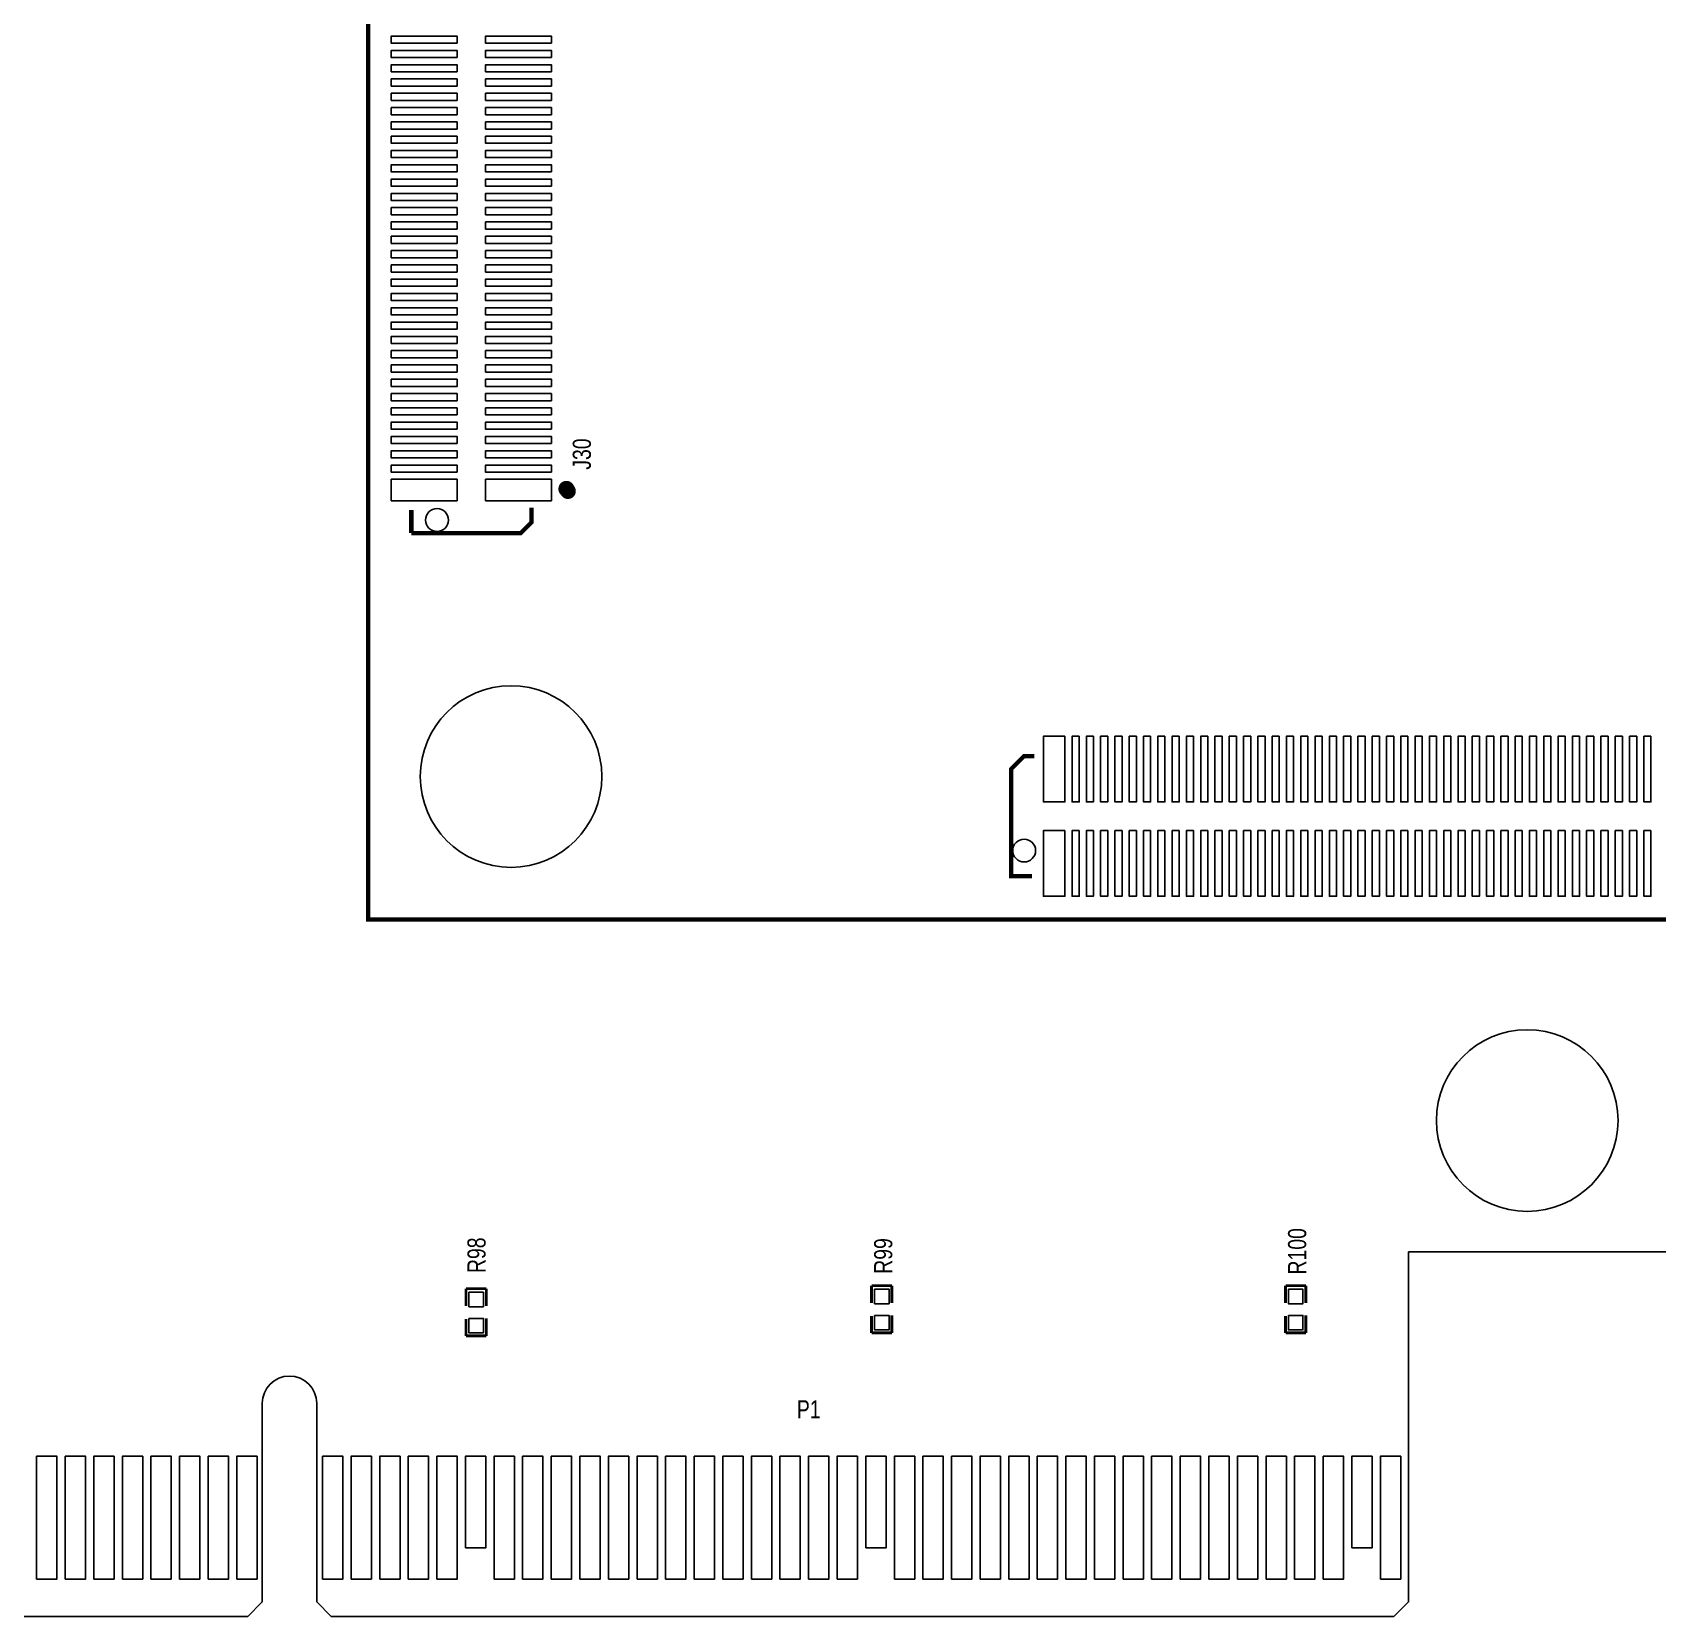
# Model space of a CAD drawing. Extents: x -7 to 215, y -4 to 107.
# Drawn here: x 48.2 to 105, y -4.5 to 50.9 of the extents above; entities that cross this region are included whole.
import ezdxf
from ezdxf.enums import TextEntityAlignment as Align

# ---------------------------------------------------------------- set-up
doc = ezdxf.new("R2010")
doc.units = 0
for name, color, linetype in [('BG_OUTLINE', 3, 'CONTINUOUS'), ('PG_SILKSCREEN_TOP', 6, 'CONTINUOUS'), ('PIN_TOP', 7, 'CONTINUOUS'), ('RD_SILKSCREEN_TOP', 8, 'CONTINUOUS')]:
    doc.layers.add(name, color=color, linetype=linetype)

msp = doc.modelspace()

# ---------------------------------------------------------------- linework, layer by layer
at = {"layer": 'BG_OUTLINE'}
msp.add_lwpolyline([(45.508164, -4.4958), (55.680864, -4.4958), (56.188864, -3.9878), (56.188864, 2.9591, -1), (58.093864, 2.9591), (58.093864, -3.9878), (58.601864, -4.4958), (95.774764, -4.4958), (96.282764, -3.9878), (96.282764, 8.255), (130.801364, 8.255)], format="xyb", dxfattribs=at)
at = {"layer": 'PG_SILKSCREEN_TOP', "const_width": 0.1524}
msp.add_lwpolyline([(139.89177, 79.876142), (59.89193, 79.876142), (59.89193, 19.876262), (139.89177, 19.876262)], close=True, dxfattribs=at)
at = {"layer": 'PG_SILKSCREEN_TOP', "const_width": 0.254}
for points in [[(66.983356, 34.934398, 1), (66.674492, 34.934398, 1)], [(66.958464, 34.984436, 1), (66.806064, 34.730436, 1)]]:
    msp.add_lwpolyline(points, format="xyb", close=True, dxfattribs=at)
at = {"layer": 'PG_SILKSCREEN_TOP'}
for points, const_width in [([(61.403992, 33.390332), (65.229232, 33.390332), (65.604136, 33.765236), (65.604136, 34.273236)], 0.1524), ([(61.403992, 33.390332), (61.403992, 34.197036)], 0.1524), ([(83.115404, 21.38807), (82.3849, 21.38807), (82.3849, 25.139142), (82.833972, 25.588214), (83.191604, 25.588214)], 0.1524), ([(63.31585, 6.969252), (63.31585, 6.359652)], 0.1016), ([(64.02705, 6.969252), (63.31585, 6.969252)], 0.1016), ([(64.02705, 6.969252), (64.02705, 6.359652)], 0.1016), ([(77.50302, 7.0739), (77.50302, 6.4643)], 0.1016), ([(78.21422, 7.0739), (77.50302, 7.0739)], 0.1016), ([(78.21422, 7.0739), (78.21422, 6.4643)], 0.1016), ([(91.98102, 7.0739), (91.98102, 6.4643)], 0.1016), ([(92.69222, 7.0739), (91.98102, 7.0739)], 0.1016), ([(92.69222, 7.0739), (92.69222, 6.4643)], 0.1016), ([(63.31585, 5.318252), (63.31585, 5.902452)], 0.1016), ([(64.02705, 5.927852), (64.02705, 5.318252)], 0.1016), ([(77.50302, 5.4229), (77.50302, 6.0071)], 0.1016), ([(78.21422, 6.0325), (78.21422, 5.4229)], 0.1016), ([(91.98102, 5.4229), (91.98102, 6.0071)], 0.1016), ([(92.69222, 6.0325), (92.69222, 5.4229)], 0.1016), ([(64.02705, 5.318252), (63.31585, 5.318252)], 0.1016), ([(78.21422, 5.4229), (77.50302, 5.4229)], 0.1016), ([(92.69222, 5.4229), (91.98102, 5.4229)], 0.1016)]:
    msp.add_lwpolyline(points, dxfattribs=dict(at, const_width=const_width))
at = {"layer": 'PIN_TOP'}
for points in [[(63.004065, 50.51933), (60.704095, 50.51933), (60.704095, 50.769266), (63.004065, 50.769266)], [(66.304033, 50.51933), (64.004063, 50.51933), (64.004063, 50.769266), (66.304033, 50.769266)], [(63.004065, 50.019204), (60.704095, 50.019204), (60.704095, 50.26914), (63.004065, 50.26914)], [(66.304033, 50.019204), (64.004063, 50.019204), (64.004063, 50.26914), (66.304033, 50.26914)], [(63.004065, 49.519332), (60.704095, 49.519332), (60.704095, 49.769268), (63.004065, 49.769268)], [(66.304033, 49.519332), (64.004063, 49.519332), (64.004063, 49.769268), (66.304033, 49.769268)], [(63.004065, 49.019206), (60.704095, 49.019206), (60.704095, 49.269142), (63.004065, 49.269142)], [(66.304033, 49.019206), (64.004063, 49.019206), (64.004063, 49.269142), (66.304033, 49.269142)], [(63.004065, 48.519334), (60.704095, 48.519334), (60.704095, 48.76927), (63.004065, 48.76927)], [(66.304033, 48.519334), (64.004063, 48.519334), (64.004063, 48.76927), (66.304033, 48.76927)], [(63.004065, 48.019208), (60.704095, 48.019208), (60.704095, 48.269144), (63.004065, 48.269144)], [(63.004065, 47.519336), (60.704095, 47.519336), (60.704095, 47.769272), (63.004065, 47.769272)], [(66.304033, 48.019208), (64.004063, 48.019208), (64.004063, 48.269144), (66.304033, 48.269144)], [(66.304033, 47.519336), (64.004063, 47.519336), (64.004063, 47.769272), (66.304033, 47.769272)], [(63.004065, 47.01921), (60.704095, 47.01921), (60.704095, 47.269146), (63.004065, 47.269146)], [(66.304033, 47.01921), (64.004063, 47.01921), (64.004063, 47.269146), (66.304033, 47.269146)], [(63.004065, 46.519338), (60.704095, 46.519338), (60.704095, 46.769274), (63.004065, 46.769274)], [(66.304033, 46.519338), (64.004063, 46.519338), (64.004063, 46.769274), (66.304033, 46.769274)], [(63.004065, 46.019212), (60.704095, 46.019212), (60.704095, 46.269148), (63.004065, 46.269148)], [(66.304033, 46.019212), (64.004063, 46.019212), (64.004063, 46.269148), (66.304033, 46.269148)], [(63.004065, 45.51934), (60.704095, 45.51934), (60.704095, 45.769276), (63.004065, 45.769276)], [(66.304033, 45.51934), (64.004063, 45.51934), (64.004063, 45.769276), (66.304033, 45.769276)], [(63.004065, 45.019214), (60.704095, 45.019214), (60.704095, 45.26915), (63.004065, 45.26915)], [(66.304033, 45.019214), (64.004063, 45.019214), (64.004063, 45.26915), (66.304033, 45.26915)], [(63.004065, 44.519342), (60.704095, 44.519342), (60.704095, 44.769278), (63.004065, 44.769278)], [(66.304033, 44.519342), (64.004063, 44.519342), (64.004063, 44.769278), (66.304033, 44.769278)], [(63.004065, 44.019216), (60.704095, 44.019216), (60.704095, 44.269152), (63.004065, 44.269152)], [(63.004065, 43.519344), (60.704095, 43.519344), (60.704095, 43.76928), (63.004065, 43.76928)], [(66.304033, 44.019216), (64.004063, 44.019216), (64.004063, 44.269152), (66.304033, 44.269152)], [(66.304033, 43.519344), (64.004063, 43.519344), (64.004063, 43.76928), (66.304033, 43.76928)], [(63.004065, 43.019218), (60.704095, 43.019218), (60.704095, 43.269154), (63.004065, 43.269154)], [(66.304033, 43.019218), (64.004063, 43.019218), (64.004063, 43.269154), (66.304033, 43.269154)], [(63.004065, 42.519346), (60.704095, 42.519346), (60.704095, 42.769282), (63.004065, 42.769282)], [(66.304033, 42.519346), (64.004063, 42.519346), (64.004063, 42.769282), (66.304033, 42.769282)], [(63.004065, 42.01922), (60.704095, 42.01922), (60.704095, 42.269156), (63.004065, 42.269156)], [(66.304033, 42.01922), (64.004063, 42.01922), (64.004063, 42.269156), (66.304033, 42.269156)], [(63.004065, 41.519348), (60.704095, 41.519348), (60.704095, 41.769284), (63.004065, 41.769284)], [(66.304033, 41.519348), (64.004063, 41.519348), (64.004063, 41.769284), (66.304033, 41.769284)], [(63.004065, 41.019222), (60.704095, 41.019222), (60.704095, 41.269158), (63.004065, 41.269158)], [(66.304033, 41.019222), (64.004063, 41.019222), (64.004063, 41.269158), (66.304033, 41.269158)], [(63.004065, 40.51935), (60.704095, 40.51935), (60.704095, 40.769286), (63.004065, 40.769286)], [(66.304033, 40.51935), (64.004063, 40.51935), (64.004063, 40.769286), (66.304033, 40.769286)], [(63.004065, 40.019224), (60.704095, 40.019224), (60.704095, 40.26916), (63.004065, 40.26916)], [(66.304033, 40.019224), (64.004063, 40.019224), (64.004063, 40.26916), (66.304033, 40.26916)], [(63.004065, 39.519352), (60.704095, 39.519352), (60.704095, 39.769288), (63.004065, 39.769288)], [(63.004065, 39.019226), (60.704095, 39.019226), (60.704095, 39.269162), (63.004065, 39.269162)], [(66.304033, 39.519352), (64.004063, 39.519352), (64.004063, 39.769288), (66.304033, 39.769288)], [(66.304033, 39.019226), (64.004063, 39.019226), (64.004063, 39.269162), (66.304033, 39.269162)], [(63.004065, 38.519354), (60.704095, 38.519354), (60.704095, 38.76929), (63.004065, 38.76929)], [(66.304033, 38.519354), (64.004063, 38.519354), (64.004063, 38.76929), (66.304033, 38.76929)], [(63.004065, 38.019228), (60.704095, 38.019228), (60.704095, 38.269164), (63.004065, 38.269164)], [(66.304033, 38.019228), (64.004063, 38.019228), (64.004063, 38.269164), (66.304033, 38.269164)], [(63.004065, 37.519356), (60.704095, 37.519356), (60.704095, 37.769292), (63.004065, 37.769292)], [(66.304033, 37.519356), (64.004063, 37.519356), (64.004063, 37.769292), (66.304033, 37.769292)], [(63.004065, 37.01923), (60.704095, 37.01923), (60.704095, 37.269166), (63.004065, 37.269166)], [(66.304033, 37.01923), (64.004063, 37.01923), (64.004063, 37.269166), (66.304033, 37.269166)], [(63.004065, 36.519358), (60.704095, 36.519358), (60.704095, 36.769294), (63.004065, 36.769294)], [(66.304033, 36.519358), (64.004063, 36.519358), (64.004063, 36.769294), (66.304033, 36.769294)], [(63.004065, 36.019232), (60.704095, 36.019232), (60.704095, 36.269168), (63.004065, 36.269168)], [(66.304033, 36.019232), (64.004063, 36.019232), (64.004063, 36.269168), (66.304033, 36.269168)], [(63.004065, 35.51936), (60.704095, 35.51936), (60.704095, 35.769296), (63.004065, 35.769296)], [(63.004065, 34.519235), (60.704095, 34.519235), (60.704095, 35.269297), (63.004065, 35.269297)], [(66.304033, 35.51936), (64.004063, 35.51936), (64.004063, 35.769296), (66.304033, 35.769296)], [(66.304033, 34.519235), (64.004063, 34.519235), (64.004063, 35.269297), (66.304033, 35.269297)], [(84.263865, 26.288111), (84.263865, 23.988141), (83.513803, 23.988141), (83.513803, 26.288111)], [(84.763864, 26.288111), (84.763864, 23.988141), (84.513928, 23.988141), (84.513928, 26.288111)], [(85.263736, 26.288111), (85.263736, 23.988141), (85.0138, 23.988141), (85.0138, 26.288111)], [(85.763862, 26.288111), (85.763862, 23.988141), (85.513926, 23.988141), (85.513926, 26.288111)], [(86.263734, 26.288111), (86.263734, 23.988141), (86.013798, 23.988141), (86.013798, 26.288111)], [(86.76386, 26.288111), (86.76386, 23.988141), (86.513924, 23.988141), (86.513924, 26.288111)], [(87.263732, 26.288111), (87.263732, 23.988141), (87.013796, 23.988141), (87.013796, 26.288111)], [(87.763858, 26.288111), (87.763858, 23.988141), (87.513922, 23.988141), (87.513922, 26.288111)], [(88.26373, 26.288111), (88.26373, 23.988141), (88.013794, 23.988141), (88.013794, 26.288111)], [(88.763856, 26.288111), (88.763856, 23.988141), (88.51392, 23.988141), (88.51392, 26.288111)], [(89.263728, 26.288111), (89.263728, 23.988141), (89.013792, 23.988141), (89.013792, 26.288111)], [(89.763854, 26.288111), (89.763854, 23.988141), (89.513918, 23.988141), (89.513918, 26.288111)], [(90.263726, 26.288111), (90.263726, 23.988141), (90.01379, 23.988141), (90.01379, 26.288111)], [(90.763852, 26.288111), (90.763852, 23.988141), (90.513916, 23.988141), (90.513916, 26.288111)], [(91.263724, 26.288111), (91.263724, 23.988141), (91.013788, 23.988141), (91.013788, 26.288111)], [(91.76385, 26.288111), (91.76385, 23.988141), (91.513914, 23.988141), (91.513914, 26.288111)], [(92.263722, 26.288111), (92.263722, 23.988141), (92.013786, 23.988141), (92.013786, 26.288111)], [(92.763848, 26.288111), (92.763848, 23.988141), (92.513912, 23.988141), (92.513912, 26.288111)], [(93.26372, 26.288111), (93.26372, 23.988141), (93.013784, 23.988141), (93.013784, 26.288111)], [(93.763846, 26.288111), (93.763846, 23.988141), (93.51391, 23.988141), (93.51391, 26.288111)], [(94.263718, 26.288111), (94.263718, 23.988141), (94.013782, 23.988141), (94.013782, 26.288111)], [(94.763844, 26.288111), (94.763844, 23.988141), (94.513908, 23.988141), (94.513908, 26.288111)], [(95.263716, 26.288111), (95.263716, 23.988141), (95.01378, 23.988141), (95.01378, 26.288111)], [(95.763842, 26.288111), (95.763842, 23.988141), (95.513906, 23.988141), (95.513906, 26.288111)], [(96.263714, 26.288111), (96.263714, 23.988141), (96.013778, 23.988141), (96.013778, 26.288111)], [(96.76384, 26.288111), (96.76384, 23.988141), (96.513904, 23.988141), (96.513904, 26.288111)], [(97.263712, 26.288111), (97.263712, 23.988141), (97.013776, 23.988141), (97.013776, 26.288111)], [(97.763838, 26.288111), (97.763838, 23.988141), (97.513902, 23.988141), (97.513902, 26.288111)], [(98.26371, 26.288111), (98.26371, 23.988141), (98.013774, 23.988141), (98.013774, 26.288111)], [(98.763836, 26.288111), (98.763836, 23.988141), (98.5139, 23.988141), (98.5139, 26.288111)], [(99.263708, 26.288111), (99.263708, 23.988141), (99.013772, 23.988141), (99.013772, 26.288111)], [(99.763834, 26.288111), (99.763834, 23.988141), (99.513898, 23.988141), (99.513898, 26.288111)], [(100.263706, 26.288111), (100.263706, 23.988141), (100.01377, 23.988141), (100.01377, 26.288111)], [(100.763832, 26.288111), (100.763832, 23.988141), (100.513896, 23.988141), (100.513896, 26.288111)], [(101.263704, 26.288111), (101.263704, 23.988141), (101.013768, 23.988141), (101.013768, 26.288111)], [(101.76383, 26.288111), (101.76383, 23.988141), (101.513894, 23.988141), (101.513894, 26.288111)], [(102.263702, 26.288111), (102.263702, 23.988141), (102.013766, 23.988141), (102.013766, 26.288111)], [(102.763828, 26.288111), (102.763828, 23.988141), (102.513892, 23.988141), (102.513892, 26.288111)], [(103.2637, 26.288111), (103.2637, 23.988141), (103.013764, 23.988141), (103.013764, 26.288111)], [(103.763826, 26.288111), (103.763826, 23.988141), (103.51389, 23.988141), (103.51389, 26.288111)], [(104.263698, 26.288111), (104.263698, 23.988141), (104.013762, 23.988141), (104.013762, 26.288111)], [(104.763824, 26.288111), (104.763824, 23.988141), (104.513888, 23.988141), (104.513888, 26.288111)], [(84.263865, 22.988143), (84.263865, 20.688173), (83.513803, 20.688173), (83.513803, 22.988143)], [(84.763864, 22.988143), (84.763864, 20.688173), (84.513928, 20.688173), (84.513928, 22.988143)], [(85.263736, 22.988143), (85.263736, 20.688173), (85.0138, 20.688173), (85.0138, 22.988143)], [(85.763862, 22.988143), (85.763862, 20.688173), (85.513926, 20.688173), (85.513926, 22.988143)], [(86.263734, 22.988143), (86.263734, 20.688173), (86.013798, 20.688173), (86.013798, 22.988143)], [(86.76386, 22.988143), (86.76386, 20.688173), (86.513924, 20.688173), (86.513924, 22.988143)], [(87.263732, 22.988143), (87.263732, 20.688173), (87.013796, 20.688173), (87.013796, 22.988143)], [(87.763858, 22.988143), (87.763858, 20.688173), (87.513922, 20.688173), (87.513922, 22.988143)], [(88.26373, 22.988143), (88.26373, 20.688173), (88.013794, 20.688173), (88.013794, 22.988143)], [(88.763856, 22.988143), (88.763856, 20.688173), (88.51392, 20.688173), (88.51392, 22.988143)], [(89.263728, 22.988143), (89.263728, 20.688173), (89.013792, 20.688173), (89.013792, 22.988143)], [(89.763854, 22.988143), (89.763854, 20.688173), (89.513918, 20.688173), (89.513918, 22.988143)], [(90.263726, 22.988143), (90.263726, 20.688173), (90.01379, 20.688173), (90.01379, 22.988143)], [(90.763852, 22.988143), (90.763852, 20.688173), (90.513916, 20.688173), (90.513916, 22.988143)], [(91.263724, 22.988143), (91.263724, 20.688173), (91.013788, 20.688173), (91.013788, 22.988143)], [(91.76385, 22.988143), (91.76385, 20.688173), (91.513914, 20.688173), (91.513914, 22.988143)], [(92.263722, 22.988143), (92.263722, 20.688173), (92.013786, 20.688173), (92.013786, 22.988143)], [(92.763848, 22.988143), (92.763848, 20.688173), (92.513912, 20.688173), (92.513912, 22.988143)], [(93.26372, 22.988143), (93.26372, 20.688173), (93.013784, 20.688173), (93.013784, 22.988143)], [(93.763846, 22.988143), (93.763846, 20.688173), (93.51391, 20.688173), (93.51391, 22.988143)], [(94.263718, 22.988143), (94.263718, 20.688173), (94.013782, 20.688173), (94.013782, 22.988143)], [(94.763844, 22.988143), (94.763844, 20.688173), (94.513908, 20.688173), (94.513908, 22.988143)], [(95.263716, 22.988143), (95.263716, 20.688173), (95.01378, 20.688173), (95.01378, 22.988143)], [(95.763842, 22.988143), (95.763842, 20.688173), (95.513906, 20.688173), (95.513906, 22.988143)], [(96.263714, 22.988143), (96.263714, 20.688173), (96.013778, 20.688173), (96.013778, 22.988143)], [(96.76384, 22.988143), (96.76384, 20.688173), (96.513904, 20.688173), (96.513904, 22.988143)], [(97.263712, 22.988143), (97.263712, 20.688173), (97.013776, 20.688173), (97.013776, 22.988143)], [(97.763838, 22.988143), (97.763838, 20.688173), (97.513902, 20.688173), (97.513902, 22.988143)], [(98.26371, 22.988143), (98.26371, 20.688173), (98.013774, 20.688173), (98.013774, 22.988143)], [(98.763836, 22.988143), (98.763836, 20.688173), (98.5139, 20.688173), (98.5139, 22.988143)], [(99.263708, 22.988143), (99.263708, 20.688173), (99.013772, 20.688173), (99.013772, 22.988143)], [(99.763834, 22.988143), (99.763834, 20.688173), (99.513898, 20.688173), (99.513898, 22.988143)], [(100.263706, 22.988143), (100.263706, 20.688173), (100.01377, 20.688173), (100.01377, 22.988143)], [(100.763832, 22.988143), (100.763832, 20.688173), (100.513896, 20.688173), (100.513896, 22.988143)], [(101.263704, 22.988143), (101.263704, 20.688173), (101.013768, 20.688173), (101.013768, 22.988143)], [(101.76383, 22.988143), (101.76383, 20.688173), (101.513894, 20.688173), (101.513894, 22.988143)], [(102.263702, 22.988143), (102.263702, 20.688173), (102.013766, 20.688173), (102.013766, 22.988143)], [(102.763828, 22.988143), (102.763828, 20.688173), (102.513892, 20.688173), (102.513892, 22.988143)], [(103.2637, 22.988143), (103.2637, 20.688173), (103.013764, 20.688173), (103.013764, 22.988143)], [(103.763826, 22.988143), (103.763826, 20.688173), (103.51389, 20.688173), (103.51389, 22.988143)], [(104.263698, 22.988143), (104.263698, 20.688173), (104.013762, 20.688173), (104.013762, 22.988143)], [(104.763824, 22.988143), (104.763824, 20.688173), (104.513888, 20.688173), (104.513888, 22.988143)], [(63.41745, 6.842252), (63.92545, 6.842252), (63.92545, 6.334252), (63.41745, 6.334252)], [(77.60462, 6.9469), (78.11262, 6.9469), (78.11262, 6.4389), (77.60462, 6.4389)], [(92.08262, 6.9469), (92.59062, 6.9469), (92.59062, 6.4389), (92.08262, 6.4389)], [(63.41745, 5.927852), (63.92545, 5.927852), (63.92545, 5.419852), (63.41745, 5.419852)], [(77.60462, 6.0325), (78.11262, 6.0325), (78.11262, 5.5245), (77.60462, 5.5245)], [(92.08262, 6.0325), (92.59062, 6.0325), (92.59062, 5.5245), (92.08262, 5.5245)], [(48.298354, -3.1877), (48.298354, 1.1049), (49.009554, 1.1049), (49.009554, -3.1877)], [(49.298352, -3.1877), (49.298352, 1.1049), (50.009552, 1.1049), (50.009552, -3.1877)], [(50.29835, -3.1877), (50.29835, 1.1049), (51.00955, 1.1049), (51.00955, -3.1877)], [(51.298348, -3.1877), (51.298348, 1.1049), (52.009548, 1.1049), (52.009548, -3.1877)], [(52.298346, -3.1877), (52.298346, 1.1049), (53.009546, 1.1049), (53.009546, -3.1877)], [(53.298344, -3.1877), (53.298344, 1.1049), (54.009544, 1.1049), (54.009544, -3.1877)], [(54.298342, -3.1877), (54.298342, 1.1049), (55.009542, 1.1049), (55.009542, -3.1877)], [(55.29834, -3.1877), (55.29834, 1.1049), (56.00954, 1.1049), (56.00954, -3.1877)], [(58.298334, -3.1877), (58.298334, 1.1049), (59.009534, 1.1049), (59.009534, -3.1877)], [(59.298332, -3.1877), (59.298332, 1.1049), (60.009532, 1.1049), (60.009532, -3.1877)], [(60.29833, -3.1877), (60.29833, 1.1049), (61.00953, 1.1049), (61.00953, -3.1877)], [(61.298328, -3.1877), (61.298328, 1.1049), (62.009528, 1.1049), (62.009528, -3.1877)], [(62.298326, -3.1877), (62.298326, 1.1049), (63.009526, 1.1049), (63.009526, -3.1877)], [(63.298324, -2.0955), (63.298324, 1.1049), (64.009524, 1.1049), (64.009524, -2.0955)], [(64.298322, -3.1877), (64.298322, 1.1049), (65.009522, 1.1049), (65.009522, -3.1877)], [(65.29832, -3.1877), (65.29832, 1.1049), (66.00952, 1.1049), (66.00952, -3.1877)], [(66.298318, -3.1877), (66.298318, 1.1049), (67.009518, 1.1049), (67.009518, -3.1877)], [(67.298316, -3.1877), (67.298316, 1.1049), (68.009516, 1.1049), (68.009516, -3.1877)], [(68.298314, -3.1877), (68.298314, 1.1049), (69.009514, 1.1049), (69.009514, -3.1877)], [(69.298312, -3.1877), (69.298312, 1.1049), (70.009512, 1.1049), (70.009512, -3.1877)], [(70.29831, -3.1877), (70.29831, 1.1049), (71.00951, 1.1049), (71.00951, -3.1877)], [(71.298308, -3.1877), (71.298308, 1.1049), (72.009508, 1.1049), (72.009508, -3.1877)], [(72.298306, -3.1877), (72.298306, 1.1049), (73.009506, 1.1049), (73.009506, -3.1877)], [(73.298304, -3.1877), (73.298304, 1.1049), (74.009504, 1.1049), (74.009504, -3.1877)], [(74.298302, -3.1877), (74.298302, 1.1049), (75.009502, 1.1049), (75.009502, -3.1877)], [(75.2983, -3.1877), (75.2983, 1.1049), (76.0095, 1.1049), (76.0095, -3.1877)], [(76.298298, -3.1877), (76.298298, 1.1049), (77.009498, 1.1049), (77.009498, -3.1877)], [(77.298296, -2.0955), (77.298296, 1.1049), (78.009496, 1.1049), (78.009496, -2.0955)], [(78.298294, -3.1877), (78.298294, 1.1049), (79.009494, 1.1049), (79.009494, -3.1877)], [(79.298292, -3.1877), (79.298292, 1.1049), (80.009492, 1.1049), (80.009492, -3.1877)], [(80.29829, -3.1877), (80.29829, 1.1049), (81.00949, 1.1049), (81.00949, -3.1877)], [(81.298288, -3.1877), (81.298288, 1.1049), (82.009488, 1.1049), (82.009488, -3.1877)], [(82.298286, -3.1877), (82.298286, 1.1049), (83.009486, 1.1049), (83.009486, -3.1877)], [(83.298284, -3.1877), (83.298284, 1.1049), (84.009484, 1.1049), (84.009484, -3.1877)], [(84.298282, -3.1877), (84.298282, 1.1049), (85.009482, 1.1049), (85.009482, -3.1877)], [(85.29828, -3.1877), (85.29828, 1.1049), (86.00948, 1.1049), (86.00948, -3.1877)], [(86.298278, -3.1877), (86.298278, 1.1049), (87.009478, 1.1049), (87.009478, -3.1877)], [(87.298276, -3.1877), (87.298276, 1.1049), (88.009476, 1.1049), (88.009476, -3.1877)], [(88.298274, -3.1877), (88.298274, 1.1049), (89.009474, 1.1049), (89.009474, -3.1877)], [(89.298272, -3.1877), (89.298272, 1.1049), (90.009472, 1.1049), (90.009472, -3.1877)], [(90.29827, -3.1877), (90.29827, 1.1049), (91.00947, 1.1049), (91.00947, -3.1877)], [(91.298268, -3.1877), (91.298268, 1.1049), (92.009468, 1.1049), (92.009468, -3.1877)], [(92.298266, -3.1877), (92.298266, 1.1049), (93.009466, 1.1049), (93.009466, -3.1877)], [(93.298264, -3.1877), (93.298264, 1.1049), (94.009464, 1.1049), (94.009464, -3.1877)], [(94.298262, -2.0955), (94.298262, 1.1049), (95.009462, 1.1049), (95.009462, -2.0955)], [(95.29826, -3.1877), (95.29826, 1.1049), (96.00946, 1.1049), (96.00946, -3.1877)]]:
    msp.add_lwpolyline(points, close=True, dxfattribs=at)
for centre, radius in [((62.304168, 33.84423), 0.40005), ((64.89192, 24.876252), 3.175), ((82.838798, 22.288246), 0.40005), ((100.43541, 12.846812), 3.175)]:
    msp.add_circle(centre, radius, dxfattribs=at)

# ---------------------------------------------------------------- texts
at = {"layer": 'RD_SILKSCREEN_TOP', "width": 0.8}
for s, p in [('J30', (67.68465, 35.605212)), ('R98', (64.00165, 7.512812)), ('R99', (78.22565, 7.487412)), ('R100', (92.70365, 7.462012))]:
    msp.add_text(s, height=0.635, rotation=90, dxfattribs=at).set_placement(p)
msp.add_text('P1', height=0.635, dxfattribs=at).set_placement((75.30465, 2.432812), align=Align.CENTER)

doc.saveas('drawing.dxf')
